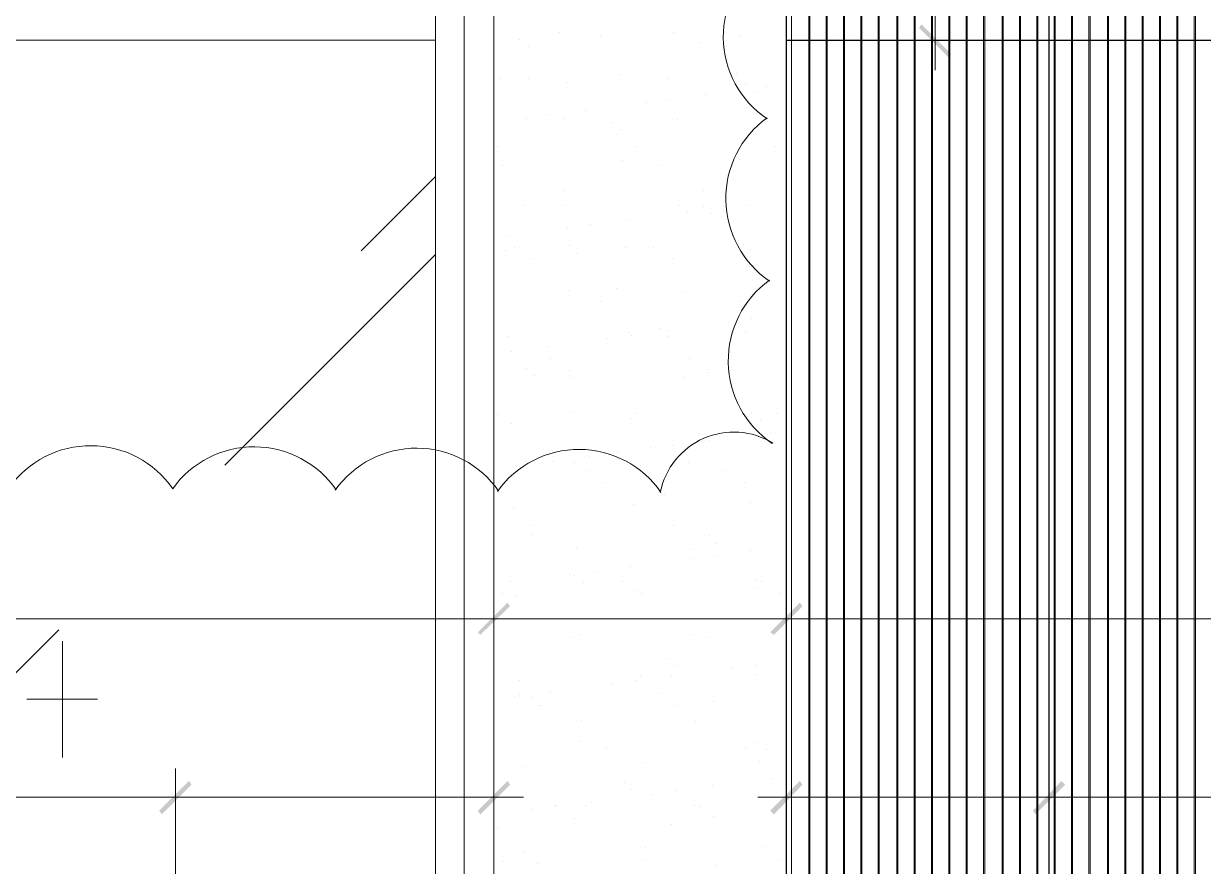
# Model space of a CAD drawing. Header units: millimetres. Extents: x -356862 to 418287, y 0 to 839748.
# Drawn here: x 379877 to 381938, y 787026 to 788500 of the extents above; entities that cross this region are included whole.
import ezdxf

# ---------------------------------------------------------------- set-up
doc = ezdxf.new("R2010")
doc.units = ezdxf.units.MM
doc.layers.add('PDF _Геометрия', color=7, linetype='Continuous', true_color=0xbababa)
doc.layers.add('PDF _Сплошная заливка', color=7, linetype='Continuous', true_color=0xf50000)

msp = doc.modelspace()

# ---------------------------------------------------------------- linework, layer by layer
at = {"layer": 'PDF _Геометрия', "color": 150, "lineweight": 30, "true_color": 0x0080ff}
for points in [[(382129.7093, 784735.9604), (381670.7402, 784735.9604), (381670.7402, 784889.6718), (381211.7711, 784889.6718), (381209.6062, 785138.6408), (381209.6062, 790085.548), (386119.7093, 790085.548)], [(381668.5752, 784889.6718), (381668.5752, 790085.548)], [(381209.6062, 788470.4965), (385281.8742, 788470.4965)]]:
    msp.add_lwpolyline(points, dxfattribs=at)
at = {"layer": 'PDF _Геометрия', "color": 254, "lineweight": 5, "true_color": 0xdcdcdc}
for points in [[(381218.266, 790085.548), (381218.266, 784889.6718)], [(381248.5752, 790085.548), (381248.5752, 784889.6718)], [(381278.8845, 790085.548), (381278.8845, 784889.6718)], [(381311.3587, 790085.548), (381311.3587, 784889.6718)], [(381341.668, 790085.548), (381341.668, 784889.6718)], [(381371.9773, 790085.548), (381371.9773, 784889.6718)], [(381402.2866, 790085.548), (381402.2866, 784889.6718)], [(381432.5959, 790085.548), (381432.5959, 784889.6718)], [(381462.9051, 790085.548), (381462.9051, 784889.6718)], [(381495.3794, 790085.548), (381495.3794, 784889.6718)], [(381525.6886, 790085.548), (381525.6886, 784889.6718)], [(381555.9979, 790085.548), (381555.9979, 784889.6718)], [(381586.3072, 790085.548), (381586.3072, 784889.6718)], [(381616.6165, 790085.548), (381616.6165, 784889.6718)], [(381646.9257, 790085.548), (381646.9257, 784889.6718)], [(381679.4, 790085.548), (381679.4, 784735.9604)], [(381709.7093, 790085.548), (381709.7093, 784735.9604)], [(381740.0185, 790085.548), (381740.0185, 784735.9604)], [(381770.3278, 790085.548), (381770.3278, 784735.9604)], [(381800.6371, 790085.548), (381800.6371, 784735.9604)], [(381830.9464, 790085.548), (381830.9464, 784735.9604)], [(381863.4206, 790085.548), (381863.4206, 784735.9604)], [(381893.7299, 790085.548), (381893.7299, 784735.9604)], [(381924.0391, 790085.548), (381924.0391, 784735.9604)]]:
    msp.add_lwpolyline(points, close=True, dxfattribs=at)
for points in [[(381218.266, 784889.6718), (381218.266, 790085.548)], [(381250.7402, 784889.6718), (381250.7402, 790085.548)], [(381281.0495, 784889.6718), (381281.0495, 790085.548)], [(381309.1938, 784889.6718), (381309.1938, 790085.548)], [(381339.5031, 784889.6718), (381339.5031, 790085.548)], [(381369.8123, 784889.6718), (381369.8123, 790085.548)], [(381404.4515, 784889.6718), (381404.4515, 790085.548)], [(381434.7608, 784889.6718), (381434.7608, 790085.548)], [(381465.0701, 784889.6718), (381465.0701, 790085.548)], [(381493.2144, 784889.6718), (381493.2144, 790085.548)], [(381523.5237, 784889.6718), (381523.5237, 790085.548)], [(381553.833, 784889.6718), (381553.833, 790085.548)], [(381588.4721, 784889.6718), (381588.4721, 790085.548)], [(381618.7814, 784889.6718), (381618.7814, 790085.548)], [(381649.0907, 784889.6718), (381649.0907, 790085.548)], [(381677.235, 784735.9604), (381677.235, 790085.548)], [(381707.5443, 784735.9604), (381707.5443, 790085.548)], [(381737.8536, 784735.9604), (381737.8536, 790085.548)], [(381772.4928, 784735.9604), (381772.4928, 790085.548)], [(381802.802, 784735.9604), (381802.802, 790085.548)], [(381833.1113, 784735.9604), (381833.1113, 790085.548)], [(381861.2556, 784735.9604), (381861.2556, 790085.548)], [(381891.5649, 784735.9604), (381891.5649, 790085.548)], [(381921.8742, 784735.9604), (381921.8742, 790085.548)], [(380467.0288, 788102.4553), (380596.9257, 788232.3522)], [(380228.8845, 787727.9192), (380596.9257, 788095.9604)], [(379304.4515, 786805.6511), (379938.7814, 787439.981)], [(379945.2763, 787420.4965), (379945.2763, 787216.9913)], [(380005.8948, 787318.7439), (379882.4928, 787318.7439)]]:
    msp.add_lwpolyline(points, dxfattribs=at)
at = {"layer": 'PDF _Геометрия', "color": 252, "lineweight": 5, "true_color": 0x989898}
for points in [[(379300.1216, 786166.9913), (380596.9257, 786166.9913), (380596.9257, 786117.1975), (380596.9257, 788494.3109), (380596.9257, 789589.7748), (380596.9257, 790009.7748)], [(380646.7196, 790009.7748), (380646.7196, 789589.7748), (380646.7196, 788494.3109), (380646.7196, 786117.1975)]]:
    msp.add_lwpolyline(points, dxfattribs=at)
at = {"layer": 'PDF _Геометрия', "color": 24, "lineweight": 18, "true_color": 0xa12502}
msp.add_lwpolyline([(380698.6783, 789492.3522), (381209.6062, 789492.3522), (381209.6062, 785138.6408), (380845.8948, 785138.6408), (380845.8948, 785292.3522), (380698.6783, 785292.3522)], close=True, dxfattribs=at)
at = {"layer": 'PDF _Геометрия', "color": 7, "lineweight": 9}
for points in [[(380698.6783, 789492.3522), (380698.6783, 785194.9295)], [(381209.6062, 785043.3831), (381209.6062, 789492.3522)]]:
    msp.add_lwpolyline(points, dxfattribs=at)
at = {"layer": 'PDF _Геометрия', "color": 7, "lineweight": 18}
for points in [[(381469.4, 788418.5377), (381469.4, 789063.6924)], [(381261.5649, 788470.4965), (381521.3587, 788470.4965)], [(381209.6062, 786218.9501), (381209.6062, 787511.4243), (381209.6062, 786831.6305)], [(380750.6371, 787459.4656), (377936.2041, 787459.4656)], [(381261.5649, 787459.4656), (380646.7196, 787459.4656)], [(381159.8123, 787459.4656), (386171.668, 787459.4656)], [(380698.6783, 786320.7027), (380698.6783, 787197.5068)], [(381209.6062, 786166.9913), (381209.6062, 787197.5068)], [(380194.2453, 787147.713), (379533.9361, 787147.713)], [(380750.6371, 787147.713), (380090.3278, 787147.713)], [(381718.369, 787147.713), (381159.8123, 787147.713)], [(382274.7608, 787147.713), (381616.6165, 787147.713)]]:
    msp.add_lwpolyline(points, dxfattribs=at)
at = {"layer": 'PDF _Геометрия', "color": 252, "lineweight": 5, "true_color": 0x989898}
msp.add_lwpolyline([(379291.4618, 788470.4965), (379291.4618, 788520.2903), (380596.9257, 788520.2903), (380596.9257, 788470.4965)], close=True, dxfattribs=at)
at = {"layer": 'PDF _Геометрия', "color": 24, "lineweight": 18, "true_color": 0xa12502}
for points in [[(380744.1422, 788472.6614), (380744.1422, 788472.6614)], [(380813.4206, 788483.4862), (380813.4206, 788483.4862)], [(380884.8639, 788479.1563), (380884.8639, 788479.1563)], [(381012.5959, 788483.4862), (381012.5959, 788483.4862)], [(381127.3381, 788479.1563), (381127.3381, 788479.1563)], [(380759.2969, 788459.6718), (380759.2969, 788459.6718)], [(381060.2247, 788466.1666), (381060.2247, 788466.1666)], [(380919.5031, 788409.8779), (380919.5031, 788409.8779)], [(381123.0082, 788412.0429), (381123.0082, 788412.0429)], [(380709.5031, 788403.3831), (380709.5031, 788403.3831)], [(380759.2969, 788403.3831), (380759.2969, 788403.3831)], [(380826.4103, 788396.8882), (380826.4103, 788396.8882)], [(381001.7711, 788403.3831), (381001.7711, 788403.3831)], [(381138.1629, 788394.7233), (381138.1629, 788394.7233)], [(381174.967, 788390.3934), (381174.967, 788390.3934)], [(381006.101, 788366.579), (381006.101, 788366.579)], [(381068.8845, 788375.2388), (381068.8845, 788375.2388)], [(381153.3175, 788381.7336), (381153.3175, 788381.7336)], [(380858.8845, 788347.0944), (380858.8845, 788347.0944)], [(380964.967, 788362.2491), (380964.967, 788362.2491)], [(380754.967, 788334.1047), (380754.967, 788334.1047)], [(380796.101, 788340.5996), (380796.101, 788340.5996)], [(380819.9154, 788334.1047), (380819.9154, 788334.1047)], [(380904.3484, 788327.6099), (380904.3484, 788327.6099)], [(381019.0907, 788331.9398), (381019.0907, 788331.9398)], [(380915.1732, 788305.9604), (380915.1732, 788305.9604)], [(380919.5031, 788312.4553), (380919.5031, 788312.4553)], [(381157.6474, 788305.9604), (381157.6474, 788305.9604)], [(380705.1732, 788284.3109), (380705.1732, 788284.3109)], [(380947.6474, 788284.3109), (380947.6474, 788284.3109)], [(381190.1216, 788284.3109), (381190.1216, 788284.3109)], [(381127.3381, 788262.6614), (381127.3381, 788262.6614)], [(380713.833, 788251.8367), (380713.833, 788251.8367)], [(380923.833, 788260.4965), (380923.833, 788260.4965)], [(380986.6165, 788251.8367), (380986.6165, 788251.8367)], [(380822.0804, 788208.5377), (380822.0804, 788208.5377)], [(381064.5546, 788208.5377), (381064.5546, 788208.5377)], [(380752.802, 788182.5584), (380752.802, 788182.5584)], [(380824.2453, 788182.5584), (380824.2453, 788182.5584)], [(381023.4206, 788182.5584), (381023.4206, 788182.5584)], [(381064.5546, 788180.3934), (381064.5546, 788180.3934)], [(381140.3278, 788182.5584), (381140.3278, 788182.5584)], [(381036.4103, 788169.5687), (381036.4103, 788169.5687)], [(381077.5443, 788176.0635), (381077.5443, 788176.0635)], [(381077.5443, 788167.4037), (381077.5443, 788167.4037)], [(380826.4103, 788141.4243), (380826.4103, 788141.4243)], [(380867.5443, 788147.9192), (380867.5443, 788147.9192)], [(380930.3278, 788156.579), (380930.3278, 788156.579)], [(380720.3278, 788128.4346), (380720.3278, 788128.4346)], [(380718.1629, 788102.4553), (380718.1629, 788102.4553)], [(380735.4824, 788108.9501), (380735.4824, 788108.9501)], [(380830.7402, 788111.1151), (380830.7402, 788111.1151)], [(380843.7299, 788098.1254), (380843.7299, 788098.1254)], [(380928.1629, 788108.9501), (380928.1629, 788108.9501)], [(380977.9567, 788108.9501), (380977.9567, 788108.9501)], [(381133.833, 788113.28), (381133.833, 788113.28)], [(381146.8227, 788104.6202), (381146.8227, 788104.6202)], [(380767.9567, 788089.4656), (380767.9567, 788089.4656)], [(381010.4309, 788089.4656), (381010.4309, 788089.4656)], [(380913.0082, 788037.5068), (380913.0082, 788037.5068)], [(380828.5752, 788033.1769), (380828.5752, 788033.1769)], [(381027.7505, 788031.012), (381027.7505, 788031.012)], [(380884.8639, 788013.6924), (380884.8639, 788013.6924)], [(381129.5031, 788013.6924), (381129.5031, 788013.6924)], [(381107.8536, 787976.8882), (381107.8536, 787976.8882)], [(381148.9876, 787983.3831), (381148.9876, 787983.3831)], [(380722.4928, 787953.0738), (380722.4928, 787953.0738)], [(380934.6577, 787959.5687), (380934.6577, 787959.5687)], [(380938.9876, 787955.2388), (380938.9876, 787955.2388)], [(380988.7814, 787966.0635), (380988.7814, 787966.0635)], [(381001.7711, 787963.8986), (381001.7711, 787963.8986)], [(381003.9361, 787953.0738), (381003.9361, 787953.0738)], [(381138.1629, 787961.7336), (381138.1629, 787961.7336)], [(380793.9361, 787935.7542), (380793.9361, 787935.7542)], [(380897.8536, 787948.7439), (380897.8536, 787948.7439)], [(380728.9876, 787927.0944), (380728.9876, 787927.0944)], [(380798.266, 787914.1047), (380798.266, 787914.1047)], [(381040.7402, 787914.1047), (381040.7402, 787914.1047)], [(380754.967, 787896.7852), (380754.967, 787896.7852)], [(380830.7402, 787892.4553), (380830.7402, 787892.4553)], [(381073.2144, 787894.6202), (381073.2144, 787894.6202)], [(380770.1216, 787883.7955), (380770.1216, 787883.7955)], [(380832.9051, 787881.6305), (380832.9051, 787881.6305)], [(381032.0804, 787881.6305), (381032.0804, 787881.6305)], [(381071.0495, 787890.2903), (381071.0495, 787890.2903)], [(380705.1732, 787816.6821), (380705.1732, 787816.6821)], [(380837.235, 787821.012), (380837.235, 787821.012)], [(380938.9876, 787810.1872), (380938.9876, 787810.1872)], [(380947.6474, 787818.847), (380947.6474, 787818.847)], [(381142.4928, 787812.3522), (381142.4928, 787812.3522)], [(381148.9876, 787818.847), (381148.9876, 787818.847)], [(381192.2866, 787818.847), (381192.2866, 787818.847)], [(380728.9876, 787801.5274), (380728.9876, 787801.5274)], [(381164.1422, 787805.8573), (381164.1422, 787805.8573)], [(381075.3794, 787771.2181), (381075.3794, 787771.2181)], [(381181.4618, 787784.2078), (381181.4618, 787784.2078)], [(380915.1732, 787751.7336), (380915.1732, 787751.7336)], [(380971.4618, 787758.2285), (380971.4618, 787758.2285)], [(381010.4309, 787762.5584), (381010.4309, 787762.5584)], [(380761.4618, 787730.0841), (380761.4618, 787730.0841)], [(380800.4309, 787734.414), (380800.4309, 787734.414)], [(380839.4, 787732.2491), (380839.4, 787732.2491)], [(380865.3794, 787743.0738), (380865.3794, 787743.0738)], [(380930.3278, 787736.579), (380930.3278, 787736.579)], [(381038.5752, 787732.2491), (381038.5752, 787732.2491)], [(380861.0495, 787719.2594), (380861.0495, 787719.2594)], [(381103.5237, 787719.2594), (381103.5237, 787719.2594)], [(380893.5237, 787697.6099), (380893.5237, 787697.6099)], [(381135.9979, 787697.6099), (381135.9979, 787697.6099)], [(380997.4412, 787675.9604), (380997.4412, 787675.9604)], [(380733.3175, 787652.146), (380733.3175, 787652.146)], [(380943.3175, 787658.6408), (380943.3175, 787658.6408)], [(381146.8227, 787662.9707), (381146.8227, 787662.9707)], [(380763.6268, 787606.6821), (380763.6268, 787606.6821)], [(380767.9567, 787621.8367), (380767.9567, 787621.8367)], [(381012.5959, 787621.8367), (381012.5959, 787621.8367)], [(381075.3794, 787604.5171), (381075.3794, 787604.5171)], [(380843.7299, 787582.8676), (380843.7299, 787582.8676)], [(381088.369, 787591.5274), (381088.369, 787591.5274)], [(381042.9051, 787580.7027), (381042.9051, 787580.7027)], [(381042.9051, 787565.548), (381042.9051, 787565.548)], [(381084.0391, 787569.8779), (381084.0391, 787569.8779)], [(381146.8227, 787578.5377), (381146.8227, 787578.5377)], [(380874.0391, 787541.7336), (380874.0391, 787541.7336)], [(380936.8227, 787550.3934), (380936.8227, 787550.3934)], [(380726.8227, 787524.414), (380726.8227, 787524.414)], [(380832.9051, 787537.4037), (380832.9051, 787537.4037)], [(380839.4, 787535.2388), (380839.4, 787535.2388)], [(380854.5546, 787522.2491), (380854.5546, 787522.2491)], [(380923.833, 787524.414), (380923.833, 787524.414)], [(381157.6474, 787528.7439), (381157.6474, 787528.7439)], [(381166.3072, 787524.414), (381166.3072, 787524.414)], [(380713.833, 787502.7645), (380713.833, 787502.7645)], [(380737.6474, 787500.5996), (380737.6474, 787500.5996)], [(380949.8123, 787509.2594), (380949.8123, 787509.2594)], [(380956.3072, 787502.7645), (380956.3072, 787502.7645)], [(381153.3175, 787511.4243), (381153.3175, 787511.4243)], [(381198.7814, 787502.7645), (381198.7814, 787502.7645)], [(380921.668, 787459.4656), (380921.668, 787459.4656)], [(380832.9051, 787426.9913), (380832.9051, 787426.9913)], [(380848.0598, 787431.3212), (380848.0598, 787431.3212)], [(381047.235, 787431.3212), (381047.235, 787431.3212)], [(381075.3794, 787426.9913), (381075.3794, 787426.9913)], [(380999.6062, 787390.1872), (380999.6062, 787390.1872)], [(381014.7608, 787377.1975), (381014.7608, 787377.1975)], [(381155.4824, 787377.1975), (381155.4824, 787377.1975)], [(380954.1422, 787359.8779), (380954.1422, 787359.8779)], [(381008.266, 787357.713), (381008.266, 787357.713)], [(381114.3484, 787372.8676), (381114.3484, 787372.8676)], [(381157.6474, 787362.0429), (381157.6474, 787362.0429)], [(380744.1422, 787351.2181), (380744.1422, 787351.2181)], [(380904.3484, 787344.7233), (380904.3484, 787344.7233)], [(380945.4824, 787351.2181), (380945.4824, 787351.2181)], [(380735.4824, 787323.0738), (380735.4824, 787323.0738)], [(380744.1422, 787327.4037), (380744.1422, 787327.4037)], [(380765.7917, 787320.9089), (380765.7917, 787320.9089)], [(380798.266, 787331.7336), (380798.266, 787331.7336)], [(380986.6165, 787329.5687), (380986.6165, 787329.5687)], [(381081.8742, 787314.414), (381081.8742, 787314.414)], [(380776.6165, 787307.9192), (380776.6165, 787307.9192)], [(380780.9464, 787307.9192), (380780.9464, 787307.9192)], [(381019.0907, 787307.9192), (381019.0907, 787307.9192)], [(380852.3897, 787281.9398), (380852.3897, 787281.9398)], [(381051.5649, 787279.7748), (381051.5649, 787279.7748)], [(380848.0598, 787245.1357), (380848.0598, 787245.1357)], [(380895.6886, 787232.146), (380895.6886, 787232.146)], [(381138.1629, 787232.146), (381138.1629, 787232.146)], [(381159.8123, 787242.9707), (381159.8123, 787242.9707)], [(381174.967, 787229.981), (381174.967, 787229.981)], [(380748.4721, 787201.8367), (380748.4721, 787201.8367)], [(380958.4721, 787208.3315), (380958.4721, 787208.3315)], [(381161.9773, 787210.4965), (381161.9773, 787210.4965)], [(380925.9979, 787173.6924), (380925.9979, 787173.6924)], [(381185.7917, 787180.1872), (381185.7917, 787180.1872)], [(380938.9876, 787160.7027), (380938.9876, 787160.7027)], [(380975.7917, 787152.0429), (380975.7917, 787152.0429)], [(381016.9257, 787158.5377), (381016.9257, 787158.5377)], [(381079.7093, 787167.1975), (381079.7093, 787167.1975)], [(380806.9257, 787132.5584), (380806.9257, 787132.5584)], [(380806.9257, 787130.3934), (380806.9257, 787130.3934)], [(380858.8845, 787132.5584), (380858.8845, 787132.5584)], [(380869.7093, 787139.0532), (380869.7093, 787139.0532)], [(381049.4, 787132.5584), (381049.4, 787132.5584)], [(381058.0598, 787130.3934), (381058.0598, 787130.3934)], [(380765.7917, 787126.0635), (380765.7917, 787126.0635)], [(380839.4, 787110.9089), (380839.4, 787110.9089)], [(381081.8742, 787113.0738), (381081.8742, 787113.0738)], [(380705.1732, 787093.5893), (380705.1732, 787093.5893)], [(381008.266, 787100.0841), (381008.266, 787100.0841)], [(380752.802, 787050.2903), (380752.802, 787050.2903)], [(380962.802, 787058.9501), (380962.802, 787058.9501)], [(381168.4721, 787061.1151), (381168.4721, 787061.1151)], [(380715.9979, 787035.1357), (380715.9979, 787035.1357)], [(380774.4515, 787030.8058), (380774.4515, 787030.8058)], [(380958.4721, 787037.3006), (380958.4721, 787037.3006)], [(381086.2041, 787028.6408), (381086.2041, 787028.6408)], [(381200.9464, 787037.3006), (381200.9464, 787037.3006)]]:
    msp.add_lwpolyline(points, dxfattribs=at)
at = {"layer": 'PDF _Геометрия', "color": 1, "lineweight": 20}
msp.add_lwpolyline([(380423.3269, 787684.5198, 0.520570397), (380137.5427, 787686.6826, 0.520570397), (379852.0265, 787688.5029)], format="xyb", dxfattribs=at)
at = {"layer": 'PDF _Геометрия', "color": 7, "lineweight": 18}
for points in [[(380698.6783, 787511.4243), (380698.6783, 786218.9501)], [(380142.2866, 787197.5068), (380142.2866, 786320.7027)], [(381668.5752, 787197.5068), (381668.5752, 786166.9913)]]:
    msp.add_lwpolyline(points, close=True, dxfattribs=at)
at = {"layer": 'PDF _Геометрия', "color": 1, "lineweight": 20}
for centre, radius, start, end in [((381273.6835, 788477.4649), 174.2783, 125.8703566, 235.8709757), ((381278.0134, 788193.8456), 174.2783, 125.8703566, 235.8709757), ((381282.3444, 787910.2263), 174.2783, 125.8703566, 235.8709757), ((381117.8018, 787654.7492), 130.9794, 58.6175533, 168.6181563), ((380563.5518, 787583.3037), 174.2784, 34.6344054, 144.6350089), ((380847.1722, 787581.1409), 174.2784, 34.6344054, 144.6350089)]:
    msp.add_arc(centre, radius, start, end, dxfattribs=at)
at = {"layer": 'PDF _Сплошная заливка', "color": 7, "transparency": 33554559}
for points in [[(381445.5855, 788498.6408), (381441.2556, 788492.146), (381497.5443, 788446.6821)], [(381441.2556, 788492.146), (381497.5443, 788446.6821), (381493.2144, 788440.1872)], [(380722.4928, 787487.6099), (380674.8639, 787431.3212), (380670.534, 787435.6511)], [(380670.534, 787435.6511), (380674.8639, 787431.3212), (380722.4928, 787487.6099)], [(380726.8227, 787481.1151), (380722.4928, 787487.6099), (380674.8639, 787431.3212)], [(380674.8639, 787431.3212), (380722.4928, 787487.6099), (380726.8227, 787481.1151)], [(381181.4618, 787435.6511), (381187.9567, 787431.3212), (381233.4206, 787487.6099)], [(381233.4206, 787487.6099), (381187.9567, 787431.3212), (381181.4618, 787435.6511)], [(381187.9567, 787431.3212), (381233.4206, 787487.6099), (381237.7505, 787481.1151)], [(381237.7505, 787481.1151), (381233.4206, 787487.6099), (381187.9567, 787431.3212)], [(380166.101, 787175.8573), (380118.4721, 787117.4037), (380114.1422, 787123.8986)], [(380114.1422, 787123.8986), (380118.4721, 787117.4037), (380166.101, 787175.8573)], [(380170.4309, 787169.3625), (380166.101, 787175.8573), (380118.4721, 787117.4037)], [(380118.4721, 787117.4037), (380166.101, 787175.8573), (380170.4309, 787169.3625)], [(380670.534, 787123.8986), (380674.8639, 787117.4037), (380722.4928, 787175.8573)], [(380674.8639, 787117.4037), (380722.4928, 787175.8573), (380726.8227, 787169.3625)], [(381233.4206, 787175.8573), (381187.9567, 787117.4037), (381181.4618, 787123.8986)], [(381237.7505, 787169.3625), (381233.4206, 787175.8573), (381187.9567, 787117.4037)], [(381690.2247, 787175.8573), (381644.7608, 787117.4037), (381640.4309, 787123.8986)], [(381640.4309, 787123.8986), (381644.7608, 787117.4037), (381690.2247, 787175.8573)], [(381696.7196, 787169.3625), (381690.2247, 787175.8573), (381644.7608, 787117.4037)], [(381644.7608, 787117.4037), (381690.2247, 787175.8573), (381696.7196, 787169.3625)]]:
    msp.add_solid(points, dxfattribs=at)

doc.saveas('drawing.dxf')
